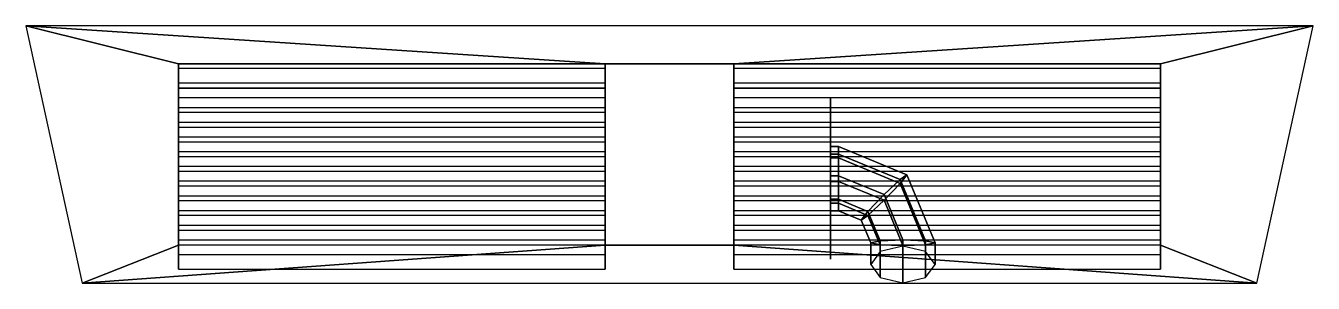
# Model space of a CAD drawing. Extents: x -0.8 to 0.8, y 1.74 to 2.06.
import ezdxf

# ---------------------------------------------------------------- set-up
doc = ezdxf.new("R2010")
doc.units = 0
doc.layers.add('BACK_DOOR_1', color=7, linetype='CONTINUOUS')

msp = doc.modelspace()

# ---------------------------------------------------------------- linework, layer by layer
at = {"layer": 'BACK_DOOR_1'}
for points in [[(0.08, 2.0126, 1.01), (0.8, 2.06, 0.93), (-0.8, 2.06, 0.93), (-0.08, 2.0126, 1.01)], [(-0.61, 1.7874, 1.39), (-0.61, 2.0126, 1.01), (-0.8, 2.06, 0.93), (-0.73, 1.74, 1.47)], [(-0.08, 2.0126, 1.01), (-0.8, 2.06, 0.93), (-0.8, 2.06, 0.93), (-0.61, 2.0126, 1.01)], [(0.61, 2.0126, 1.01), (0.8, 2.06, 0.93), (0.8, 2.06, 0.93), (0.08, 2.0126, 1.01)], [(0.73, 1.74, 1.47), (0.8, 2.06, 0.93), (0.61, 2.0126, 1.01), (0.61, 1.7874, 1.39)], [(-0.61, 1.7574, 1.39), (-0.61, 1.9826, 1.01), (-0.61, 2.0126, 1.01), (-0.61, 1.7874, 1.39)], [(-0.08, 1.9826, 1.01), (-0.08, 2.0126, 1.01), (-0.61, 2.0126, 1.01), (-0.61, 1.9826, 1.01)], [(-0.08, 1.9586, 1.0506), (-0.08, 2.0068, 1.0197), (-0.61, 2.0068, 1.0197), (-0.61, 1.9586, 1.0506)], [(-0.08, 1.7874, 1.39), (-0.08, 2.0126, 1.01), (-0.08, 1.9826, 1.01), (-0.08, 1.7574, 1.39)], [(0.08, 1.7874, 1.39), (0.08, 2.0126, 1.01), (-0.08, 2.0126, 1.01), (-0.08, 1.7874, 1.39)], [(0.61, 1.9826, 1.01), (0.61, 2.0126, 1.01), (0.08, 2.0126, 1.01), (0.08, 1.9826, 1.01)], [(0.08, 1.7574, 1.39), (0.08, 1.9826, 1.01), (0.08, 2.0126, 1.01), (0.08, 1.7874, 1.39)], [(0.61, 1.9586, 1.0506), (0.61, 2.0068, 1.0197), (0.08, 2.0068, 1.0197), (0.08, 1.9586, 1.0506)], [(0.61, 1.7874, 1.39), (0.61, 2.0126, 1.01), (0.61, 1.9826, 1.01), (0.61, 1.7574, 1.39)], [(-0.08, 1.9403, 1.0814), (-0.08, 1.9886, 1.0506), (-0.61, 1.9886, 1.0506), (-0.61, 1.9403, 1.0814)], [(0.61, 1.9403, 1.0814), (0.61, 1.9886, 1.0506), (0.08, 1.9886, 1.0506), (0.08, 1.9403, 1.0814)], [(-0.08, 1.7574, 1.39), (-0.08, 1.9826, 1.01), (-0.61, 1.9826, 1.01), (-0.61, 1.7574, 1.39)], [(-0.08, 1.922, 1.1123), (-0.08, 1.9703, 1.0814), (-0.61, 1.9703, 1.0814), (-0.61, 1.922, 1.1123)], [(0.61, 1.7574, 1.39), (0.61, 1.9826, 1.01), (0.08, 1.9826, 1.01), (0.08, 1.7574, 1.39)], [(0.61, 1.922, 1.1123), (0.61, 1.9703, 1.0814), (0.08, 1.9703, 1.0814), (0.08, 1.922, 1.1123)], [(0.2, 1.8957, 1.4706), (0.2, 1.9098, 1.4435), (0.2, 1.97, 1.44), (0.2, 1.9407, 1.5107)], [(0.2, 1.9098, 1.4435), (0.2, 1.9006, 1.4143), (0.2, 1.9407, 1.3693), (0.2, 1.97, 1.44)], [(-0.08, 1.9037, 1.1431), (-0.08, 1.952, 1.1123), (-0.61, 1.952, 1.1123), (-0.61, 1.9037, 1.1431)], [(0.61, 1.9037, 1.1431), (0.61, 1.952, 1.1123), (0.08, 1.952, 1.1123), (0.08, 1.9037, 1.1431)], [(0.2, 1.8665, 1.4798), (0.2, 1.8957, 1.4706), (0.2, 1.9407, 1.5107), (0.2, 1.87, 1.54)], [(0.2, 1.9006, 1.4143), (0.2, 1.8735, 1.4002), (0.2, 1.87, 1.34), (0.2, 1.9407, 1.3693)], [(-0.08, 1.8854, 1.174), (-0.08, 1.9337, 1.1431), (-0.61, 1.9337, 1.1431), (-0.61, 1.8854, 1.174)], [(0.61, 1.8854, 1.174), (0.61, 1.9337, 1.1431), (0.08, 1.9337, 1.1431), (0.08, 1.8854, 1.174)], [(-0.08, 1.8671, 1.2049), (-0.08, 1.9154, 1.174), (-0.61, 1.9154, 1.174), (-0.61, 1.8671, 1.2049)], [(0.61, 1.8671, 1.2049), (0.61, 1.9154, 1.174), (0.08, 1.9154, 1.174), (0.08, 1.8671, 1.2049)], [(0.21, 1.8957, 1.4706), (0.21, 1.9098, 1.4435), (0.2, 1.9098, 1.4435), (0.2, 1.8957, 1.4706)], [(0.21, 1.9098, 1.4435), (0.21, 1.9006, 1.4143), (0.2, 1.9006, 1.4143), (0.2, 1.9098, 1.4435)], [(0.21, 1.9098, 1.4435), (0.21, 1.8957, 1.4706), (0.2866, 1.8641, 1.4679), (0.2949, 1.8748, 1.4404)], [(0.21, 1.9006, 1.4143), (0.21, 1.9098, 1.4435), (0.2949, 1.8748, 1.4404), (0.2866, 1.869, 1.4115)], [(-0.08, 1.8488, 1.2357), (-0.08, 1.8971, 1.2049), (-0.61, 1.8971, 1.2049), (-0.61, 1.8488, 1.2357)], [(0.61, 1.8488, 1.2357), (0.61, 1.8971, 1.2049), (0.08, 1.8971, 1.2049), (0.08, 1.8488, 1.2357)], [(0.21, 1.9006, 1.4143), (0.21, 1.8735, 1.4002), (0.2, 1.8735, 1.4002), (0.2, 1.9006, 1.4143)], [(0.21, 1.8665, 1.4798), (0.21, 1.8957, 1.4706), (0.2, 1.8957, 1.4706), (0.2, 1.8665, 1.4798)], [(0.21, 1.8735, 1.4002), (0.21, 1.9006, 1.4143), (0.2866, 1.869, 1.4115), (0.2666, 1.8501, 1.3981)], [(0.21, 1.8957, 1.4706), (0.21, 1.8665, 1.4798), (0.2666, 1.8432, 1.4778), (0.2866, 1.8641, 1.4679)], [(-0.08, 1.8306, 1.2666), (-0.08, 1.8788, 1.2357), (-0.61, 1.8788, 1.2357), (-0.61, 1.8306, 1.2666)], [(0.61, 1.8306, 1.2666), (0.61, 1.8788, 1.2357), (0.08, 1.8788, 1.2357), (0.08, 1.8306, 1.2666)], [(0.21, 1.8735, 1.4002), (0.21, 1.8443, 1.4094), (0.2, 1.8443, 1.4094), (0.2, 1.8735, 1.4002)], [(0.2, 1.8735, 1.4002), (0.2, 1.8443, 1.4094), (0.2, 1.7993, 1.3693), (0.2, 1.87, 1.34)], [(0.21, 1.8443, 1.4094), (0.21, 1.8735, 1.4002), (0.2666, 1.8501, 1.3981), (0.2466, 1.8292, 1.408)], [(0.2949, 1.8748, 1.4404), (0.2866, 1.8641, 1.4679), (0.3183, 1.7878, 1.4612), (0.33, 1.7903, 1.433)], [(0.2866, 1.869, 1.4115), (0.2949, 1.8748, 1.4404), (0.33, 1.7903, 1.433), (0.3183, 1.7928, 1.4049)], [(-0.08, 1.8123, 1.2974), (-0.08, 1.8606, 1.2666), (-0.61, 1.8606, 1.2666), (-0.61, 1.8123, 1.2974)], [(0.61, 1.8123, 1.2974), (0.61, 1.8606, 1.2666), (0.08, 1.8606, 1.2666), (0.08, 1.8123, 1.2974)], [(0.2, 1.8394, 1.4657), (0.2, 1.8665, 1.4798), (0.2, 1.87, 1.54), (0.2, 1.7993, 1.5107)], [(0.21, 1.8394, 1.4657), (0.21, 1.8665, 1.4798), (0.2, 1.8665, 1.4798), (0.2, 1.8394, 1.4657)], [(0.21, 1.8665, 1.4798), (0.21, 1.8394, 1.4657), (0.2466, 1.8243, 1.4644), (0.2666, 1.8432, 1.4778)], [(0.2666, 1.8501, 1.3981), (0.2866, 1.869, 1.4115), (0.3183, 1.7928, 1.4049), (0.29, 1.7938, 1.3932)], [(0.2866, 1.8641, 1.4679), (0.2666, 1.8432, 1.4778), (0.29, 1.7868, 1.4729), (0.3183, 1.7878, 1.4612)], [(-0.08, 1.794, 1.3283), (-0.08, 1.8423, 1.2974), (-0.61, 1.8423, 1.2974), (-0.61, 1.794, 1.3283)], [(0.61, 1.794, 1.3283), (0.61, 1.8423, 1.2974), (0.08, 1.8423, 1.2974), (0.08, 1.794, 1.3283)], [(0.21, 1.8443, 1.4094), (0.21, 1.8302, 1.4365), (0.2, 1.8302, 1.4365), (0.2, 1.8443, 1.4094)], [(0.2, 1.8443, 1.4094), (0.2, 1.8302, 1.4365), (0.2, 1.77, 1.44), (0.2, 1.7993, 1.3693)], [(0.21, 1.8302, 1.4365), (0.21, 1.8443, 1.4094), (0.2466, 1.8292, 1.408), (0.2383, 1.8185, 1.4355)], [(0.2466, 1.8292, 1.408), (0.2666, 1.8501, 1.3981), (0.29, 1.7938, 1.3932), (0.2617, 1.7928, 1.4049)], [(0.2666, 1.8432, 1.4778), (0.2466, 1.8243, 1.4644), (0.2617, 1.7878, 1.4612), (0.29, 1.7868, 1.4729)], [(0.21, 1.8302, 1.4365), (0.21, 1.8394, 1.4657), (0.2, 1.8394, 1.4657), (0.2, 1.8302, 1.4365)], [(0.2, 1.8302, 1.4365), (0.2, 1.8394, 1.4657), (0.2, 1.7993, 1.5107), (0.2, 1.77, 1.44)], [(0.21, 1.8394, 1.4657), (0.21, 1.8302, 1.4365), (0.2383, 1.8185, 1.4355), (0.2466, 1.8243, 1.4644)], [(0.2383, 1.8185, 1.4355), (0.2466, 1.8292, 1.408), (0.2617, 1.7928, 1.4049), (0.25, 1.7903, 1.433)], [(0.2466, 1.8243, 1.4644), (0.2383, 1.8185, 1.4355), (0.25, 1.7903, 1.433), (0.2617, 1.7878, 1.4612)], [(-0.08, 1.7757, 1.3591), (-0.08, 1.824, 1.3283), (-0.61, 1.824, 1.3283), (-0.61, 1.7757, 1.3591)], [(0.61, 1.7757, 1.3591), (0.61, 1.824, 1.3283), (0.08, 1.824, 1.3283), (0.08, 1.7757, 1.3591)], [(-0.08, 1.7574, 1.39), (-0.08, 1.8057, 1.3591), (-0.61, 1.8057, 1.3591), (-0.61, 1.7574, 1.39)], [(0.61, 1.7574, 1.39), (0.61, 1.8057, 1.3591), (0.08, 1.8057, 1.3591), (0.08, 1.7574, 1.39)], [(0.25, 1.7903, 1.433), (0.2617, 1.7928, 1.4049), (0.2617, 1.7793, 1.4037), (0.25, 1.7633, 1.4307)], [(0.2617, 1.7928, 1.4049), (0.29, 1.7938, 1.3932), (0.29, 1.7859, 1.3925), (0.2617, 1.7793, 1.4037)], [(0.29, 1.7938, 1.3932), (0.3183, 1.7928, 1.4049), (0.3183, 1.7793, 1.4037), (0.29, 1.7859, 1.3925)], [(0.3183, 1.7928, 1.4049), (0.33, 1.7903, 1.433), (0.33, 1.7633, 1.4307), (0.3183, 1.7793, 1.4037)], [(-0.08, 1.7874, 1.39), (-0.61, 1.7874, 1.39), (-0.73, 1.74, 1.47)], [(0.73, 1.74, 1.47), (0.08, 1.7874, 1.39), (-0.08, 1.7874, 1.39), (-0.73, 1.74, 1.47)], [(0.73, 1.74, 1.47), (0.61, 1.7874, 1.39), (0.08, 1.7874, 1.39), (0.73, 1.74, 1.47)], [(0.2617, 1.7878, 1.4612), (0.25, 1.7903, 1.433), (0.25, 1.7633, 1.4307), (0.2617, 1.7473, 1.4577)], [(0.29, 1.7868, 1.4729), (0.2617, 1.7878, 1.4612), (0.2617, 1.7473, 1.4577), (0.29, 1.7407, 1.4688)], [(0.3183, 1.7878, 1.4612), (0.29, 1.7868, 1.4729), (0.29, 1.7407, 1.4688), (0.3183, 1.7473, 1.4577)], [(0.33, 1.7903, 1.433), (0.3183, 1.7878, 1.4612), (0.3183, 1.7473, 1.4577), (0.33, 1.7633, 1.4307)]]:
    msp.add_3dface(points, dxfattribs=at)

doc.saveas('drawing.dxf')
